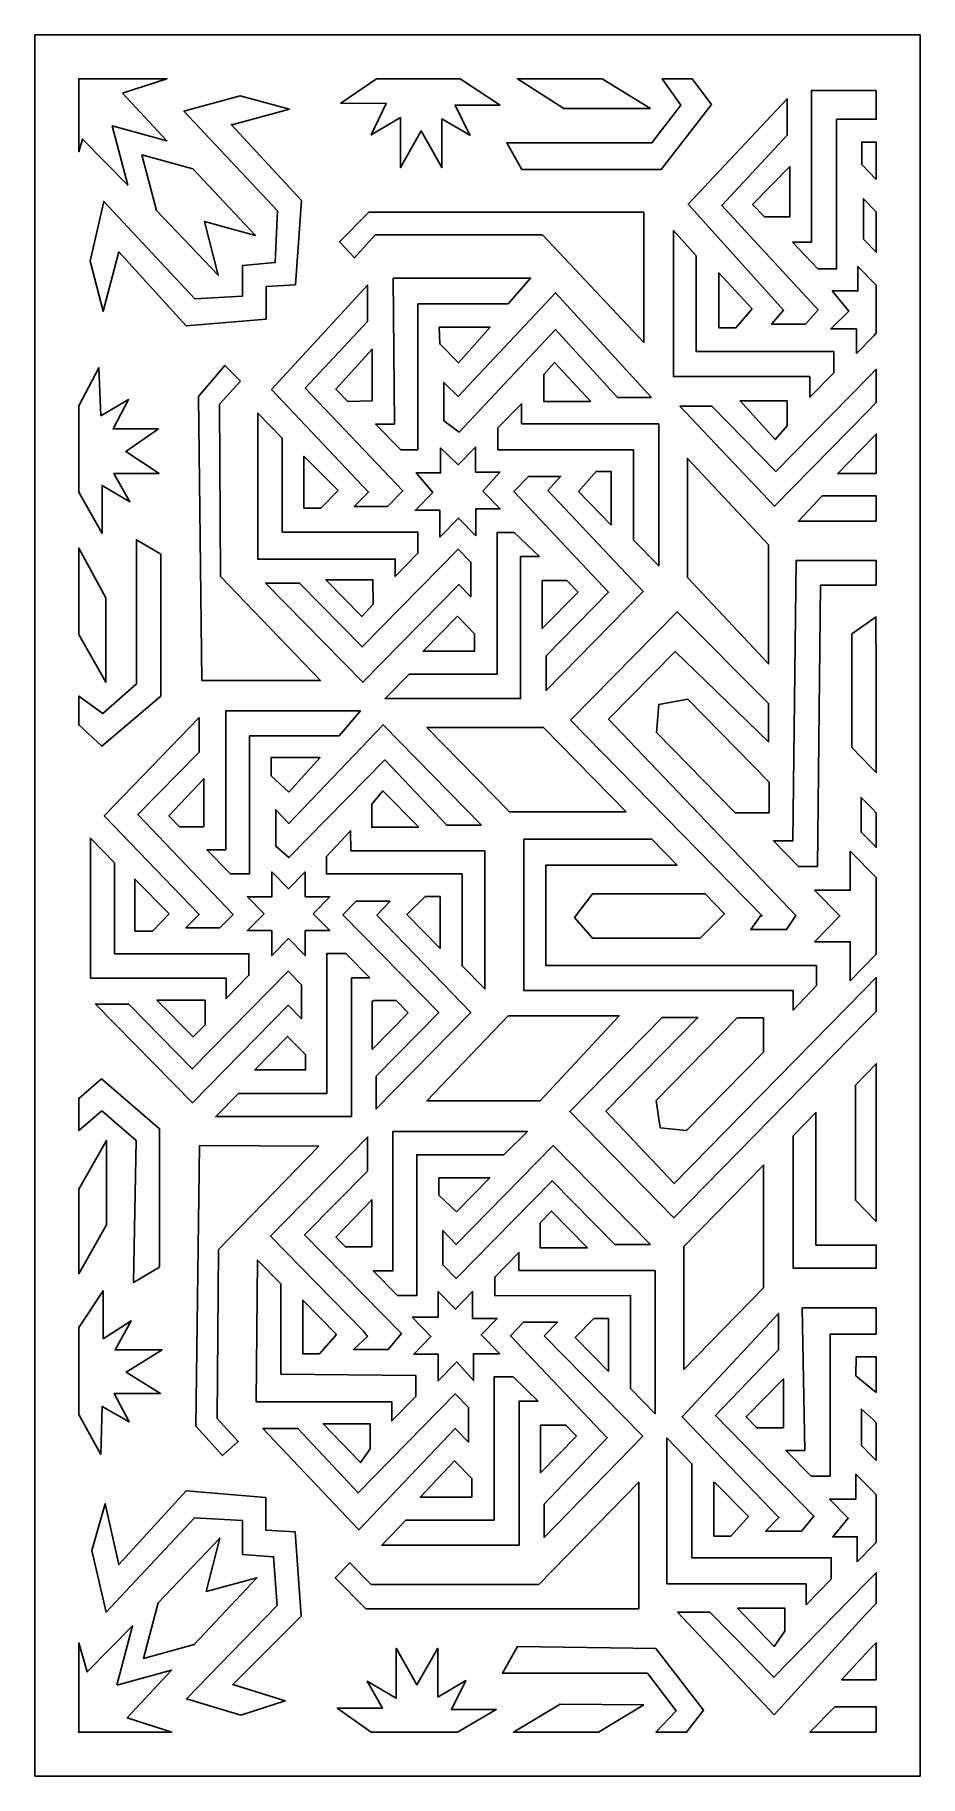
# Model space of a CAD drawing. Extents: x -202 to 202, y -396 to 396.
import ezdxf

# ---------------------------------------------------------------- set-up
doc = ezdxf.new("R2010")
doc.units = 0
doc.layers.add('LAYER_3', color=18, linetype='CONTINUOUS')

msp = doc.modelspace()

# ---------------------------------------------------------------- linework, layer by layer
at = {"layer": 'LAYER_3'}
for points in [[(-201.5, -396.5), (201.5, -396.5), (201.5, 396.5), (-201.5, 396.5)], [(-161.59, 369.9), (-141.46, 348.22), (-166.3, 355), (-159.2, 327.99), (-179.81, 349), (-181.5, 343.26), (-181.5, 376.5), (-141.37, 376.5)], [(10.38, 364.53), (-10.2, 364.53), (-3.42, 350.73), (-16.18, 358.24), (-16.18, 336.07), (-25.61, 352.72), (-35.04, 336.07), (-35.04, 358.79), (-48.4, 350.93), (-41.56, 365.18), (-62.23, 365.42), (-45.93, 376.5), (-7.84, 376.5)], [(106.58, 364.76), (83.64, 335.23), (20.21, 335.23), (13.35, 347.34), (79.36, 347.34), (92.52, 364.47), (84.09, 376.5), (97.78, 376.5)], [(78.69, 363.02), (39.26, 363.02), (18.15, 376.5), (56.73, 376.5)], [(-85.61, 362.63), (-111.28, 355.62), (-112.13, 355.62), (-80.15, 321.09), (-82.9, 282.71), (-96.24, 281.88), (-96.24, 267.02), (-132.56, 264), (-163.24, 297.63), (-170.34, 270.62), (-176.33, 293.41), (-170.16, 320.65), (-128.67, 276.28), (-106.91, 277.52), (-106.91, 291.5), (-92.06, 292.87), (-91.04, 316.29), (-133.63, 361.73), (-107.97, 368.74)], [(140.91, 350.77), (111.2, 318.72), (155.01, 271.3), (149.3, 264.72), (133.87, 264.72), (139.32, 271.06), (95.84, 319.31), (140.91, 367.38)], [(181.5, 371.18), (181.5, 358.06), (163.44, 358.06), (163.44, 289.89), (154.86, 289.89), (143.45, 302.04), (152.02, 302.04), (152.02, 371.18)], [(-129.57, 335.53), (-101.07, 305.12), (-124.25, 311.46), (-118, 287.05), (-146.1, 316.53), (-152.76, 341.86)], [(181.5, 330.66), (174.89, 337.39), (174.89, 347.66), (181.5, 347.66)], [(142.19, 313.65), (130.67, 313.65), (125.21, 319.21), (142.19, 336.52)], [(181.5, 315.85), (181.5, 297.49), (175.64, 303.47), (175.64, 321.82)], [(75.7, 256.34), (29.65, 305.36), (-46.64, 305.36), (-56.04, 294.96), (-62.78, 302.17), (-49.45, 315.76), (75.7, 315.76)], [(99.61, 295.93), (99.61, 252.24), (162.18, 252.24), (162.18, 242.62), (151.27, 231.5), (151.27, 240.9), (89.19, 240.9), (89.19, 307.32)], [(14.01, 273.93), (-27.14, 273.93), (-27.14, 207.51), (-34.85, 207.51), (-46.37, 219.25), (-37.8, 219.25), (-38.38, 285.7), (24.19, 285.7)], [(125.06, 271.67), (117.6, 263.04), (109.88, 263.04), (109.81, 288.05)], [(181.04, 283.01), (181.5, 282.54), (181.5, 260.58), (180.37, 259.43), (172.49, 251.4), (172.49, 262.6), (160.83, 262.6), (169, 270.69), (161.5, 279.85), (173.16, 279.85), (173.16, 291.05)], [(-50.13, 265.95), (-78.41, 235.57), (-34.06, 188.8), (-40.95, 181.76), (-56.08, 181.76), (-49.59, 188.28), (-93.74, 234.93), (-50.13, 282.56)], [(79.23, 231.29), (63.8, 231.29), (35.54, 262.37), (-8.38, 215.52), (-15.25, 220.76), (-15.25, 238.24), (-8.87, 231.75), (35.51, 279.03)], [(-8.69, 247.07), (-17.17, 255.73), (-17.44, 263.32), (5.71, 263.32)], [(-107.91, 238.73), (-117.45, 228.37), (-116.93, 149.75), (-71.52, 102.51), (-125.52, 102.51), (-126.99, 231.78), (-115, 245.96)], [(-47.99, 229.8), (-59.09, 229.54), (-64.55, 235.1), (-47.99, 253.39)], [(51.58, 229.58), (30.15, 229.58), (30.15, 241.82), (35.05, 247.34)], [(-171.51, 223.02), (-158.89, 230.45), (-165.85, 217.07), (-145.28, 217.07), (-160.08, 206.78), (-144.97, 196.7), (-165.54, 196.7), (-158.25, 183.84), (-170.87, 191.27), (-170.87, 169.42), (-181.5, 188.18), (-181.5, 227.62), (-172.34, 244.87)], [(181.5, 229.02), (177.6, 225.04), (135.17, 181.78), (92.17, 227.32), (106.74, 227.32), (135.84, 197.66), (178.27, 240.92), (181.5, 244.21)], [(-88.85, 212.84), (-88.85, 170.02), (-27.13, 170.02), (-27.13, 160.41), (-37.44, 149.9), (-37.44, 157.77), (-100.01, 157.77), (-100.01, 224.19)], [(19.97, 219.33), (82.54, 219.33), (82.54, 154.65), (71.03, 166.4), (71.03, 207.47), (9.31, 207.47), (9.31, 217.58), (19.97, 228.48)], [(140.95, 218.41), (135.56, 212.15), (119.52, 229.77), (140.95, 229.77)], [(181.5, 196.79), (178.66, 196.79), (163.96, 196.79), (179.97, 213.11), (181.5, 214.67)], [(-0.95, 197.4), (10.2, 197.4), (2.5, 188.66), (10.38, 180.62), (-0.77, 180.62), (-0.77, 168.39), (-8.65, 176.42), (-17.13, 167.77), (-17.13, 180), (-28.28, 180), (-20.4, 188.04), (-27.96, 197.02), (-16.82, 197.02), (-16.82, 208.38), (-8.83, 200.73), (-0.95, 208.77)], [(-63.42, 189.04), (-71.3, 181.01), (-79.01, 181.01), (-79.01, 204.6)], [(132.44, 164.23), (132.44, 110.04), (95.58, 149.42), (95.58, 203.61)], [(32.04, 188.92), (75.46, 143.02), (31.22, 97.91), (31.22, 113.64), (59.7, 142.68), (16.55, 188.57), (23.22, 195.37), (37.79, 195.37)], [(60.81, 173.2), (45.92, 188.49), (53.95, 197.67), (60.81, 197.67)], [(181.5, 174.97), (146.09, 174.97), (156.82, 186.54), (181.5, 186.54)], [(-144.16, 160), (-144.16, 95.33), (-171.05, 72.51), (-181.5, 82.25), (-181.5, 95.38), (-170.52, 87.37), (-155.29, 100.91), (-155.29, 166.55)], [(28.21, 158.88), (19.64, 158.88), (19.64, 94.21), (-42.08, 94.21), (-31.17, 105.33), (8.94, 105.33), (8.94, 169.92), (16.66, 169.92)], [(-169.16, 140.09), (-169.16, 101.64), (-181.5, 123.43), (-181.5, 162.75)], [(-3.11, 156.35), (-3.11, 140.62), (-8.57, 146.18), (-52.21, 101.68), (-96.45, 146.8), (-81.02, 146.8), (-52.54, 117.75), (-8.87, 162.27)], [(181.5, 145.92), (156.18, 145.92), (154.74, 17.74), (146.16, 17.74), (134.74, 29.4), (143.59, 29.4), (145.12, 157.12), (181.5, 157.12)], [(-47.48, 137.21), (-52.67, 131.65), (-69.04, 148.34), (-47.61, 148.34)], [(45.76, 142.72), (29.48, 126.12), (29.48, 147.96), (40.62, 147.96)], [(-1.29, 123.7), (-1.29, 115.83), (-24.76, 115.83), (-9.17, 131.73)], [(132.46, 91.94), (132.46, 74.46), (90, 115.73), (59.69, 84.83), (144.94, -4.51), (140.69, -10.93), (124.4, -10.93), (128.78, -4.63), (129.63, -4.63), (42.35, 84.36), (90.84, 133.79)], [(181.5, 131.47), (181.39, 131.39), (181.5, 106.27), (181.5, 60.54), (179.43, 62.61), (170.34, 71.88), (170.34, 123.7), (181.5, 131.47)], [(-62.99, 77.24), (-103.8, 77.24), (-103.76, 14.37), (-112.48, 14.37), (-123.17, 25.28), (-114.6, 25.28), (-114.6, 88.62), (-53.3, 88.62)], [(132.74, 56.24), (132.74, 42.26), (117.32, 42.26), (81.55, 78.72), (82.55, 91.6), (95.77, 93.94)], [(-126.74, 69.86), (-154.62, 41.43), (-111.26, -4.03), (-117.32, -10.21), (-132.75, -10.21), (-126.69, -4.03), (-169.92, 40.88), (-126.74, 85.59)], [(1.77, 36.56), (-13.98, 36.56), (-42.21, 66.33), (-85.85, 21.84), (-91.87, 26.97), (-91.87, 43.57), (-85.81, 37.39), (-43.01, 82.21)], [(67.67, 42.71), (14.52, 42.71), (-23.06, 81.03), (30.09, 81.03)], [(-85.89, 51.59), (-93.91, 59.02), (-93.91, 67.4), (-71.62, 67.4)], [(-124.51, 35.84), (-135.66, 35.84), (-140.5, 40.78), (-124.51, 57.69)], [(-26.67, 35.61), (-48.1, 35.61), (-48.1, 46.1), (-43.03, 52.29)], [(179.43, 44.25), (181.5, 42.15), (181.5, 26.42), (180.04, 27.91), (174.58, 33.47), (174.58, 49.2)], [(-57.59, 24.93), (3.27, 24.93), (3.27, -37.99), (-7.04, -27.49), (-7.04, 14.46), (-68.75, 14.46), (-68.75, 22.33), (-57.76, 34.07)], [(-165.23, 19.47), (-165.23, -22), (-104.07, -22), (-104.07, -31.75), (-114.48, -42.37), (-114.48, -33.07), (-176.18, -33.07), (-176.17, 30.6)], [(90.88, 18.41), (31.13, 18.41), (31.13, -27.34), (154.3, -27.34), (154.3, -36.5), (143.66, -47.63), (143.66, -38.7), (21.08, -38.7), (21.08, 30.15), (79.37, 30.15)], [(181.5, 12.7), (181.5, -22.23), (169.71, -34.25), (169.71, -16.51), (153.43, -16.51), (164.94, -4.77), (153.43, 6.98), (169.71, 6.98), (169.71, 24.72)], [(-140.39, -3.86), (-148.01, -11.63), (-155.97, -11.63), (-155.97, 12.03)], [(-78.4, 3.96), (-67.25, 3.96), (-74.8, -3.74), (-67.25, -11.44), (-78.4, -11.44), (-78.4, -22.8), (-85.97, -15.08), (-85.97, -15.08), (-85.98, -15.08), (-93.55, -22.8), (-93.55, -11.44), (-104.7, -11.44), (-97.15, -3.74), (-104.7, 3.96), (-93.55, 3.96), (-93.55, 15.32), (-85.98, 7.59), (-85.97, 7.59), (-78.4, 15.32)], [(-45.76, -4.36), (-3.11, -48.75), (-3.71, -49.37), (-46.14, -92.63), (-46.14, -77.77), (-17.65, -48.73), (-61.3, -4.23), (-55.23, 1.95), (-39.81, 1.95)], [(-17.03, -19.53), (-32.18, -4.08), (-23.8, 4.06), (-17.03, 4.06)], [(112.37, -3.75), (101.41, -14.85), (52.31, -14.85), (44.23, -5.45), (52.34, 5.29), (103.6, 5.29)], [(-49.02, -32.99), (-57.35, -32.99), (-57.35, -96.1), (-119.16, -96.1), (-108.86, -85.59), (-68.57, -85.59), (-68.57, -21.79), (-60, -21.79)], [(-80.17, -36.14), (-80.17, -51.6), (-86.23, -45.4), (-129.78, -89.8), (-173.83, -44.9), (-158.74, -44.9), (-129.88, -74.45), (-86.24, -29.96)], [(181.5, -48.26), (177.15, -52.69), (89.39, -142.17), (41.98, -93.83), (83.99, -50.98), (100.25, -50.98), (58.43, -93.62), (89.46, -126.66), (176.13, -38.29), (181.5, -32.82)], [(-124.04, -54.28), (-129.5, -59.84), (-145.91, -43.12), (-124.04, -43.12)], [(-31.57, -48.82), (-47.93, -65.51), (-47.93, -43.66), (-47.31, -43.26), (-37.02, -43.26)], [(28.56, -88.99), (-23.05, -88.99), (13.93, -50.25), (64.5, -50.25)], [(130.14, -51.1), (130.14, -66.81), (95.14, -102.49), (83.14, -101.24), (81.27, -88.81), (118.25, -51.1)], [(-78.28, -67.89), (-78.28, -74.89), (-101.42, -74.89), (-86.42, -59.59)], [(-144.76, -101.75), (-144.76, -164.67), (-156.64, -171.66), (-155.39, -106.96), (-171.01, -93.55), (-181.5, -102.46), (-181.5, -87.82), (-171.18, -78.93)], [(181.5, -143.88), (172, -134.2), (172, -81.76), (181.5, -72.08)], [(154.07, -154.62), (181.5, -154.62), (181.5, -165.17), (143.7, -165.17), (143.7, -104.9), (154.07, -94.32)], [(12.03, -113.49), (-27.62, -113.49), (-27.62, -177.63), (-36.4, -177.63), (-47.49, -166.42), (-38.58, -166.42), (-38.5, -102.86), (22.72, -102.86)], [(-168.91, -145.43), (-181.5, -167.7), (-181.5, -129.21), (-168.91, -106.98)], [(-72.21, -109.63), (-117.89, -156.64), (-118.49, -233.58), (-108.91, -244.16), (-116.15, -250.51), (-128.22, -237.18), (-126.52, -109.29)], [(-50.01, -121.05), (-78.7, -149.96), (-34.59, -194.93), (-40.7, -202.2), (-56.47, -202.2), (-50.1, -196.29), (-51.86, -193.82), (-94.29, -150.56), (-50.04, -105.45)], [(78.73, -154.42), (62.45, -154.42), (33.96, -125.37), (-9.68, -169.86), (-15.74, -163.69), (-15.74, -147.95), (-9.76, -154.42), (34.49, -109.3)], [(130.25, -174.18), (93.9, -211.25), (93.9, -155.26), (130.25, -118.2)], [(-9.59, -139.49), (-17.59, -131.9), (-17.59, -124.04), (5.56, -124.04)], [(-48.15, -155.48), (-60.15, -155.48), (-64.45, -150.98), (-48.15, -133.97)], [(50.03, -155.83), (28.6, -155.83), (28.6, -144.47), (33.67, -139.14)], [(18.82, -166.28), (80.87, -166.28), (80.87, -231.44), (69.68, -220.03), (69.68, -177.6), (7.83, -177.68), (7.83, -169.18), (18.82, -157.98)], [(-89.48, -172.33), (-89.48, -213.4), (-28.13, -213.97), (-28.13, -223.58), (-39.04, -234.71), (-39.04, -225.97), (-100.75, -225.97), (-100.21, -161.46)], [(-170.43, -197.28), (-157.72, -189.13), (-165.01, -202.42), (-143.58, -202.41), (-159.91, -212.48), (-144.27, -222.25), (-165.36, -222.25), (-158.49, -235.08), (-170.88, -228.09), (-171.4, -249.94), (-181.5, -231.76), (-181.5, -192.14), (-170.43, -175.43)], [(-64.22, -195.42), (-71.86, -204.11), (-79.57, -204.11), (-79.57, -179.77)], [(-2.21, -188.07), (8.93, -188.07), (1.66, -195.49), (10.14, -204.14), (-1.86, -204.14), (-1.86, -216.37), (-9.42, -207.86), (-17.91, -216.51), (-17.91, -204.28), (-29.05, -204.28), (-21.17, -196.24), (-29.68, -187.54), (-17.97, -187.54), (-17.97, -175.84), (-10.09, -183.87), (-2.21, -175.84)], [(30.38, -195.99), (75.24, -241.72), (30.38, -287.79), (30.38, -272.6), (59.04, -242.35), (14.95, -195.99), (21.01, -189.81), (36.44, -189.81)], [(59.65, -212.2), (44.5, -196.75), (52.98, -188.1), (59.65, -188.1)], [(137.06, -202.34), (108.31, -232.3), (153.17, -278.03), (147.46, -284.95), (131.17, -284.95), (137.23, -278.77), (93.14, -232.83), (137.06, -185.73)], [(181.5, -195.2), (160.47, -195.2), (160.47, -259.87), (151.9, -259.87), (140.38, -248.13), (148.96, -248.13), (147.85, -183.25), (181.5, -183.25)], [(181.5, -221.83), (180.02, -220.63), (172.25, -214.22), (172.31, -205.56), (181.5, -205.56)], [(27.58, -225.69), (19.01, -225.69), (19.01, -291.24), (-43.56, -291.24), (-32.65, -279.9), (7.64, -279.9), (7.64, -214.57), (16.21, -214.57)], [(139.25, -237.84), (127.12, -237.84), (122.27, -232.9), (139.25, -215.6)], [(-4.09, -228.59), (-4.09, -244.32), (-10.15, -238.15), (-53.97, -284.32), (-97.66, -238.13), (-81.81, -238.13), (-54.39, -267.53), (-10.15, -222.41)], [(180.06, -234.14), (181.5, -235.61), (181.5, -252.69), (180.31, -251.47), (174.85, -245.91), (174.85, -229.31)], [(-48.89, -247.46), (-53.24, -253.72), (-70.32, -236.1), (-48.89, -236.1)], [(45.03, -241.66), (28.67, -258.34), (28.67, -236.72), (40.18, -236.72)], [(97.63, -254.28), (97.63, -297.1), (161.06, -297.1), (161.06, -306.72), (149.54, -318.46), (149.54, -308.85), (86.11, -308.85), (86.11, -242.43)], [(-2.63, -260.99), (-2.63, -269.37), (-26.06, -269.37), (-10.51, -252.95)], [(179.53, -266.33), (181.5, -268.34), (181.5, -290.05), (180.74, -290.82), (172.86, -298.85), (172.86, -287.49), (161.72, -287.49), (168.74, -278.93), (160.26, -270.28), (172.26, -270.28), (172.26, -258.92)], [(-96.32, -269.57), (-96.32, -284.43), (-82.98, -285.26), (-80.23, -323.64), (-111.44, -354.76), (-87.48, -362.24), (-107.8, -368.74), (-132.53, -361.27), (-91.13, -318.84), (-92.79, -296.61), (-106.92, -295.59), (-106.99, -280.07), (-128.75, -278.83), (-169.1, -321.75), (-175.61, -293.68), (-169.46, -272.43), (-163.32, -300.18), (-132.64, -266.55)], [(73.49, -320.32), (-50.8, -320.32), (-64.74, -306.11), (-58.07, -299.31), (-48.38, -309.2), (27.91, -309.2), (73.49, -262.64)], [(108.16, -262.87), (123.31, -278.32), (115.28, -287.17), (107.57, -287.17), (107.57, -262.7)], [(-123.58, -312.46), (-100.4, -306.13), (-128.91, -336.53), (-152.09, -342.87), (-145.43, -317.54), (-117.34, -288.06)], [(181.5, -317.91), (176.76, -322.74), (135.11, -368.53), (91.09, -321.76), (105.73, -321.76), (134.83, -351.42), (176.76, -308.67), (181.5, -303.83)], [(139.83, -330.44), (135.11, -337.43), (118.4, -319.95), (139.83, -319.95)], [(-164.12, -355), (-139.28, -348.22), (-159.41, -369.9), (-139.19, -376.5), (-181.5, -376.5), (-181.5, -335.85), (-177.63, -349), (-157.02, -327.99)], [(-18.13, -360.45), (-5.37, -352.94), (-11.85, -366.14), (8.51, -366.14), (-9.11, -376.5), (-48.35, -376.5), (-63.82, -365.51), (-43.28, -365.51), (-50.25, -353.26), (-36.99, -361), (-36.99, -338.28), (-27.56, -354.93), (-18.13, -338.28)], [(81.11, -338.31), (102.95, -366.44), (95.16, -376.5), (81.25, -376.5), (90.49, -366.73), (77.32, -349.61), (11.32, -349.61), (18.18, -337.5)], [(181.5, -352.67), (165.74, -352.67), (178.65, -338.68), (181.5, -335.78)], [(75.67, -364.07), (55.13, -376.5), (16.33, -376.5), (37.63, -363.74)], [(181.5, -376.5), (151.29, -376.5), (162.61, -364.96), (181.5, -364.96)]]:
    msp.add_lwpolyline(points, close=True, dxfattribs=at)

doc.saveas('drawing.dxf')
